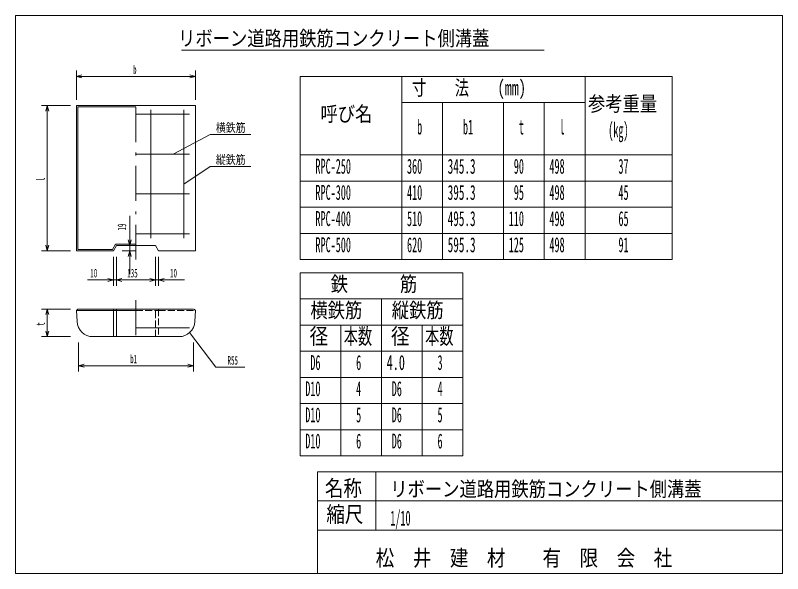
# Model space of a CAD drawing. Units: millimetres, scale not verified. Extents: x 317 to 2957, y 198 to 2118.
import ezdxf
from ezdxf.enums import TextEntityAlignment as Align

# ---------------------------------------------------------------- set-up
doc = ezdxf.new("R2010")
doc.units = ezdxf.units.MM
doc.header["$LTSCALE"] = 4
doc.linetypes.add('USER1', pattern=[50.5, 30, -9, 2.5, -9])
doc.linetypes.add('USER2', pattern=[8, 6, -2])
doc.layers.add('1', color=7, linetype='Continuous', lineweight=18)
doc.styles.add('ＭＳ ゴシック', font='')
doc.styles.get('ＭＳ ゴシック').set_extended_font_data('MS Gothic')

msp = doc.modelspace()

# ---------------------------------------------------------------- linework, layer by layer
at = {"layer": '1'}
for p, q in [((317, 2118), (2957, 2118)), ((317, 198), (317, 2118)), ((2957, 2118), (2957, 198)), ((888.438, 1998), (2137, 1998)), ((527, 1928), (527, 1828)), ((937, 1928), (937, 1828)), ((527, 1908), (546.319, 1913.176)), ((527, 1908), (937, 1908)), ((527, 1908), (546.319, 1902.824)), ((937, 1908), (917.681, 1913.176)), ((937, 1908), (917.681, 1902.824)), ((1297, 1908), (1297, 1548)), ((1297, 1908), (2277, 1908)), ((1647, 1908), (1647, 1548)), ((2277, 1908), (2277, 1278)), ((2277, 1908), (2577, 1908)), ((2577, 1278), (2577, 1908)), ((407, 1808), (507, 1808)), ((427, 1808), (421.824, 1788.681)), ((427, 1808), (427, 1308)), ((427, 1808), (432.176, 1788.681)), ((937, 1808), (527, 1808)), ((527, 1808), (527, 1308)), ((531.5, 1312.5), (531.5, 1803.5)), ((531.5, 1803.5), (732, 1803.5)), ((937, 1308), (937, 1808)), ((1647, 1818), (2067, 1818)), ((1787, 1818), (1787, 1548)), ((1997, 1278), (1997, 1818)), ((2067, 1818), (2277, 1818)), ((2137, 1818), (2137, 1278)), ((732, 1778), (916.5, 1778)), ((783.5, 1352), (783.5, 1793)), ((896.5, 1793), (896.5, 1352)), ((859.529, 1641), (987, 1708)), ((987, 1708), (1127, 1708)), ((732, 1641), (916.5, 1641)), ((1297, 1638), (2067, 1638)), ((2067, 1638), (2277, 1638)), ((2277, 1638), (2577, 1638)), ((896.5, 1538), (987, 1598)), ((987, 1598), (1127, 1598)), ((1297, 1548), (1297, 1278)), ((1297, 1548), (2277, 1548)), ((1647, 1548), (1647, 1278)), ((1787, 1548), (1787, 1278)), ((2277, 1548), (2577, 1548)), ((732, 1504), (916.5, 1504)), ((1297, 1458), (2067, 1458)), ((2067, 1458), (2277, 1458)), ((2577, 1458), (2277, 1458)), ((710.862, 1228), (710.862, 1428)), ((732, 1367), (916.5, 1367)), ((1297, 1368), (2067, 1368)), ((2067, 1368), (2277, 1368)), ((2277, 1368), (2577, 1368)), ((427, 1308), (421.824, 1327.319)), ((427, 1308), (432.176, 1327.319)), ((661.783, 1331.5), (651.783, 1312.5)), ((654.5, 1308), (664.5, 1327)), ((732, 1331.5), (661.783, 1331.5)), ((664.5, 1327), (799.5, 1327)), ((730.862, 1327), (684.5, 1327)), ((710.862, 1327), (705.685, 1346.319)), ((710.862, 1327), (716.038, 1346.319)), ((799.5, 1327), (809.5, 1308)), ((407, 1308), (507, 1308)), ((527, 1308), (531.5, 1308)), ((651.783, 1312.5), (531.5, 1312.5)), ((531.5, 1308), (654.5, 1308)), ((730.862, 1308), (684.5, 1308)), ((710.862, 1308), (705.685, 1288.681)), ((710.862, 1308), (716.038, 1288.681)), ((809.5, 1308), (937, 1308)), ((654.5, 1188), (654.5, 1288)), ((664.5, 1188), (664.5, 1288)), ((664.5, 1188), (664.5, 1288)), ((799.5, 1188), (799.5, 1288)), ((799.5, 1188), (799.5, 1288)), ((809.5, 1188), (809.5, 1288)), ((1297, 1278), (1647, 1278)), ((1647, 1278), (2067, 1278)), ((2067, 1278), (2277, 1278)), ((2277, 1278), (2577, 1278)), ((1297, 1233), (1857, 1233)), ((1297, 1233), (1297, 873)), ((1857, 1233), (1857, 873)), ((744.5, 1208), (564.866, 1208)), ((654.5, 1208), (635.181, 1213.176)), ((654.5, 1208), (635.181, 1202.824)), ((664.5, 1208), (683.819, 1213.176)), ((664.5, 1208), (683.819, 1213.176)), ((664.5, 1208), (799.5, 1208)), ((664.5, 1208), (683.819, 1202.824)), ((664.5, 1208), (683.819, 1202.824)), ((719.5, 1208), (899.134, 1208)), ((799.5, 1208), (780.181, 1213.176)), ((799.5, 1208), (780.181, 1213.176)), ((799.5, 1208), (780.181, 1202.824)), ((799.5, 1208), (780.181, 1202.824)), ((809.5, 1208), (828.819, 1213.176)), ((809.5, 1208), (828.819, 1202.824)), ((1297, 1143), (1577, 1143)), ((1577, 1143), (1857, 1143)), ((1577, 1143), (1577, 1053)), ((407, 1108), (507, 1108)), ((427, 1108), (421.824, 1088.681)), ((427, 1108), (427, 1013)), ((427, 1108), (432.176, 1088.681)), ((527, 1103.5), (531.5, 1108)), ((732, 1103.5), (527, 1103.5)), ((529.129, 1064.966), (527, 1103.5)), ((531.5, 1108), (732, 1108)), ((654.5, 1108), (654.5, 1013)), ((664.5, 1013), (664.5, 1108)), ((929.65, 1108), (732, 1108)), ((937, 1103.5), (932.5, 1108)), ((937, 1103.5), (934.871, 1064.966)), ((427, 1013), (421.824, 1032.319)), ((427, 1013), (432.176, 1032.319)), ((732, 1043), (916.5, 1043)), ((1297, 1053), (1367, 1053)), ((1367, 1053), (1577, 1053)), ((1437, 1053), (1437, 873)), ((1577, 1053), (1857, 1053)), ((1577, 1053), (1577, 603)), ((1717, 1053), (1717, 873)), ((407, 1013), (507, 1013)), ((879.955, 1013), (584.045, 1013)), ((916.5, 1026.897), (1007, 908)), ((534.35, 893), (534.35, 993)), ((929.65, 893), (929.65, 993)), ((1297, 963), (1577, 963)), ((1577, 963), (1857, 963)), ((534.35, 913), (553.669, 918.176)), ((534.35, 913), (929.65, 913)), ((534.35, 913), (553.669, 907.824)), ((929.65, 913), (910.331, 918.176)), ((929.65, 913), (910.331, 907.824)), ((1007, 908), (1107, 908)), ((1297, 873), (1297, 603)), ((1297, 873), (1857, 873)), ((1437, 873), (1437, 603)), ((1717, 873), (1717, 603)), ((1857, 873), (1857, 603)), ((1297, 783), (1577, 783)), ((1577, 783), (1857, 783)), ((1297, 693), (1577, 693)), ((1577, 693), (1857, 693)), ((1297, 603), (1577, 603)), ((1577, 603), (1857, 603)), ((1357, 548), (2957, 548)), ((1357, 548), (1357, 348)), ((1557, 548), (1557, 348)), ((1757, 448), (1357, 448)), ((1757, 448), (2957, 448)), ((1357, 348), (1357, 198)), ((1357, 348), (2957, 348)), ((2957, 198), (317, 198))]:
    msp.add_line(p, q, dxfattribs=at)
at = {"layer": '1', "linetype": 'USER1'}
for p, q in [((732, 1278), (732, 1838)), ((732, 1138), (732, 983))]:
    msp.add_line(p, q, dxfattribs=at)
at = {"layer": '1', "linetype": 'USER2'}
for p, q in [((732, 1103.5), (809.5, 1103.5)), ((799.5, 1013), (799.5, 1108)), ((809.5, 1108), (809.5, 1013)), ((809.5, 1103.5), (937, 1103.5))]:
    msp.add_line(p, q, dxfattribs=at)
at = {"layer": '1'}
for centre, start, end in [((584.045, 1068), 183.1623, 270), ((879.955, 1068), 270, 356.8377)]:
    msp.add_arc(centre, 55, start, end, dxfattribs=at)

# ---------------------------------------------------------------- texts
at = {"layer": '1', "style": 'ＭＳ ゴシック'}
for s, height, width, p in [('リボーン道路用鉄筋コンクリート側溝蓋', 51.32, 0.85, (877, 1998)), ('b', 29.33, 0.5, (722, 1908)), ('寸\u3000\u3000法\u3000\u3000(mm)', 51.32, 0.7, (1682, 1828)), ('参考重量', 51.32, 0.85, (2287, 1773)), ('呼び名', 51.32, 0.85, (1367, 1738)), ('横鉄筋', 29.33, 0.85, (1007, 1708)), ('b', 51.32, 0.5, (1699.5, 1693)), ('b1', 51.32, 0.5, (1857, 1693)), ('t', 51.32, 0.5, (2049.5, 1693)), ('l', 51.32, 0.5, (2189.5, 1693)), ('(kg)', 51.32, 0.5, (2357, 1683)), ('縦鉄筋', 29.33, 0.85, (1007, 1598)), ('RPC-250', 51.32, 0.5, (1349.5, 1558)), ('360', 51.32, 0.5, (1664.5, 1558)), ('345.3', 51.32, 0.55, (1804.5, 1558)), ('90', 51.32, 0.5, (2032, 1558)), ('498', 51.32, 0.5, (2154.5, 1558)), ('37', 51.32, 0.5, (2392, 1558)), ('RPC-300', 51.32, 0.5, (1349.5, 1468)), ('410', 51.32, 0.5, (1664.5, 1468)), ('395.3', 51.32, 0.55, (1804.5, 1468)), ('95', 51.32, 0.5, (2032, 1468)), ('498', 51.32, 0.5, (2154.5, 1468)), ('45', 51.32, 0.5, (2392, 1468)), ('RPC-400', 51.32, 0.5, (1349.5, 1378)), ('510', 51.32, 0.5, (1664.5, 1378)), ('495.3', 51.32, 0.55, (1804.5, 1378)), ('110', 51.32, 0.5, (2014.5, 1378)), ('498', 51.32, 0.5, (2154.5, 1378)), ('65', 51.32, 0.5, (2392, 1378)), ('RPC-500', 51.32, 0.5, (1349.5, 1288)), ('620', 51.32, 0.5, (1664.5, 1288)), ('595.3', 51.32, 0.55, (1804.5, 1288)), ('125', 51.32, 0.5, (2014.5, 1288)), ('498', 51.32, 0.5, (2154.5, 1288)), ('91', 51.32, 0.5, (2392, 1288)), ('10', 29.33, 0.5, (574.866, 1208)), ('135', 29.33, 0.5, (702, 1208)), ('10', 29.33, 0.5, (849.134, 1208)), ('鉄\u3000\u3000\u3000筋', 51.32, 0.85, (1402, 1153)), ('横鉄筋', 51.32, 0.85, (1332, 1063)), ('縦鉄筋', 51.32, 0.85, (1612, 1063)), ('径', 54.99, 0.85, (1329.5, 970.5)), ('本数', 54.99, 0.65, (1447, 970.5)), ('径', 54.99, 0.85, (1609.5, 970.5)), ('本数', 54.99, 0.65, (1727, 970.5)), ('b1', 29.33, 0.5, (712, 913)), ('R55', 29.33, 0.5, (1047, 908)), ('D6', 51.32, 0.5, (1332, 883)), ('6', 51.32, 0.5, (1489.5, 883)), ('4.0', 51.32, 0.6, (1594.5, 883)), ('3', 51.32, 0.5, (1769.5, 883)), ('D10', 51.32, 0.5, (1314.5, 793)), ('4', 51.32, 0.5, (1489.5, 793)), ('D6', 51.32, 0.5, (1612, 793)), ('4', 51.32, 0.5, (1769.5, 793)), ('D10', 51.32, 0.5, (1314.5, 703)), ('5', 51.32, 0.5, (1489.5, 703)), ('D6', 51.32, 0.5, (1612, 703)), ('5', 51.32, 0.5, (1769.5, 703)), ('D10', 51.32, 0.5, (1314.5, 613)), ('6', 51.32, 0.5, (1489.5, 613)), ('D6', 51.32, 0.5, (1612, 613)), ('6', 51.32, 0.5, (1769.5, 613)), ('名称', 54.99, 0.85, (1382, 448)), ('リボーン道路用鉄筋コンクリート側溝蓋', 51.32, 0.85, (1607, 448)), ('縮尺', 54.99, 0.85, (1387, 358)), ('1/10', 51.32, 0.5, (1607, 348)), ('松\u3000井\u3000建\u3000材\u3000\u3000有\u3000限\u3000会\u3000社', 54.99, 0.85, (1557, 208))]:
    msp.add_text(s, height=height, dxfattribs=dict(at, width=width)).set_placement(p, align=Align.BOTTOM_LEFT)
at = {"layer": '1', "style": 'ＭＳ ゴシック', "width": 0.5}
for s, p in [('l', (427, 1548)), ('19', (707, 1378)), ('t', (427, 1050.5))]:
    msp.add_text(s, height=29.33, rotation=90, dxfattribs=at).set_placement(p, align=Align.BOTTOM_LEFT)

doc.saveas('drawing.dxf')
